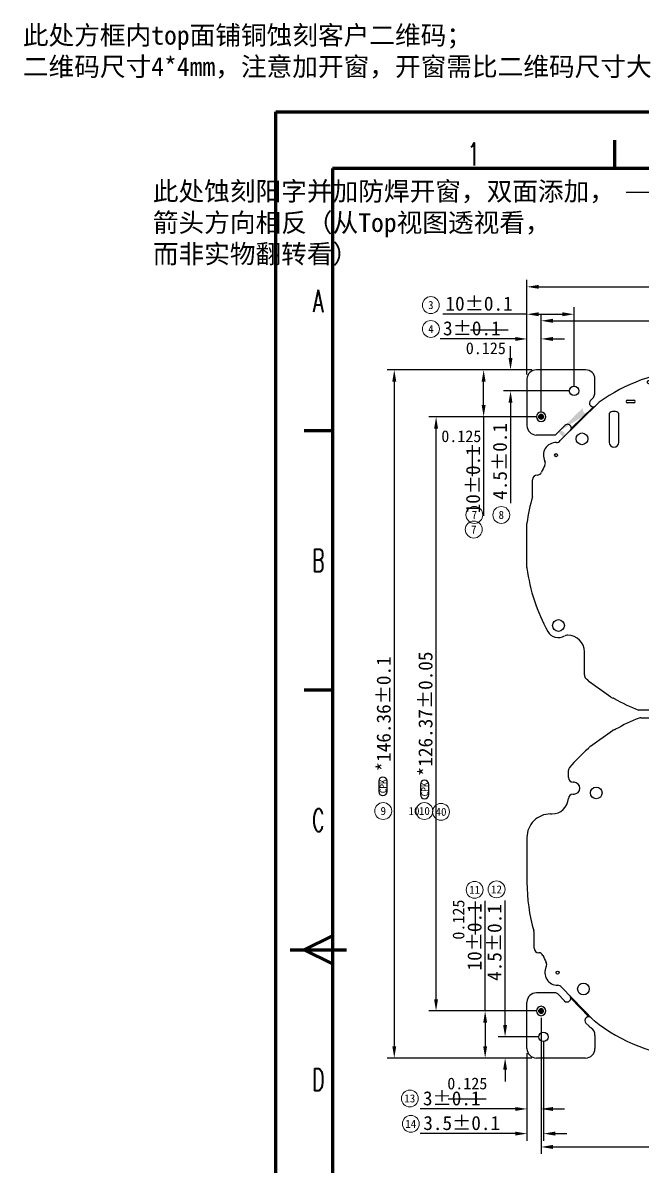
# Model space of a CAD drawing. Header units: millimetres. Extents: x 323 to 881, y 334 to 724.
# Drawn here: x 322.8 to 454.2, y 466.1 to 709 of the extents above; entities that cross this region are included whole.
import ezdxf
from ezdxf import colors
from ezdxf.entities.mleader import LeaderData, LeaderLine
from ezdxf.enums import TextEntityAlignment as Align
from ezdxf.math import Vec2, Vec3

# ---------------------------------------------------------------- set-up
doc = ezdxf.new("R2010")
doc.units = ezdxf.units.MM
doc.header["$LTSCALE"] = 0.5
for name, color, linetype in [('2', 7, 'Continuous'), ('2D图', 7, 'Continuous'), ('5剖面线层', 2, 'Continuous'), ('B', 4, 'Continuous'), ('O', 2, 'Continuous'), ('T', 1, 'Continuous'), ('注释', 10, 'Continuous')]:
    doc.layers.add(name, color=color, linetype=linetype)
doc.layers.add('from', color=7, linetype='Continuous', lineweight=13)
doc.layers.add('图框', color=1, linetype='Continuous', lineweight=60)
doc.styles.get("Standard").update_dxf_attribs({"font": ''})
doc.styles.add('TEXTSTYLE_2', font='txt.shx', dxfattribs={"width": 0.6})
doc.styles.get('Standard').set_extended_font_data('SimSun')
doc.dimstyles.new('0.05', dxfattribs={"dimtxt": 3, "dimasz": 2.5, "dimexe": 1.5, "dimexo": 1, "dimtad": 1, "dimdsep": 46, "dimtxsty": 'Standard', "dimcen": 0.09, "dimclrd": 2, "dimclrt": 2, "dimazin": 2, "dimtol": 1, "dimtp": 0.05, "dimtm": 0.05, "dimtfac": 1, "dimtofl": 0, "dimtmove": 0, "dimatfit": 3, "dimfxl": 1, "dimtolj": 1, "dimarcsym": 0})
doc.dimstyles.new('0.10', dxfattribs={"dimtxt": 3, "dimasz": 2.5, "dimexe": 1.5, "dimexo": 1, "dimtad": 1, "dimdsep": 46, "dimtxsty": 'Standard', "dimcen": 0.09, "dimclrd": 2, "dimclrt": 2, "dimazin": 2, "dimtol": 1, "dimtp": 0.1, "dimtm": 0.1, "dimtfac": 1, "dimtofl": 0, "dimtmove": 0, "dimatfit": 3, "dimfxl": 1, "dimtolj": 1, "dimarcsym": 0})

# ---------------------------------------------------------------- blocks, each defined once
blk = doc.blocks.new('*U444444')
at = {"layer": '图框', "color": 7, "linetype": 'Continuous'}
for p, q in [((0, -297), (0, 0)), ((0, 0), (420, 0))]:
    blk.add_line(p, q, dxfattribs=at)
at = {"layer": '图框', "color": 6, "linetype": 'Continuous'}
for p, q in [((60, -10), (60, -5)), ((10, -56.5), (5, -56.5)), ((10, -102.5), (5, -102.5)), ((5, -148.5), (10, -146)), ((10, -146), (10, -151)), ((2.5, -148.5), (12.5, -148.5)), ((10, -151), (5, -148.5))]:
    blk.add_line(p, q, dxfattribs=at)
at = {"layer": '图框', "color": 5, "linetype": 'Continuous'}
for p, q in [((10, -10), (10, -287)), ((410, -10), (10, -10))]:
    blk.add_line(p, q, dxfattribs=at)
at = {"layer": '图框', "color": 6, "linetype": 'Continuous', "char_height": 4, "width": 2.9375, "attachment_point": 2, "line_spacing_factor": 0.9, "style": 'TEXTSTYLE_2'}
for s, insert in [('1', (35, -5.5)), ('A', (7.5, -31.5)), ('B', (7.5, -77.5)), ('C', (7.5, -123.5)), ('D', (7.5, -169.5))]:
    blk.add_mtext(s, dxfattribs=dict(at, insert=insert))
blk = doc.blocks.new('*D222222222222')
at = {"layer": '2', "color": 0, "lineweight": -2}
for p, q in [((430.97, 635.24), (400.27, 635.24)), ((430.97, 488.88), (400.27, 488.88))]:
    blk.add_line(p, q, dxfattribs=at)
at = {"layer": '2', "color": 2, "lineweight": -2}
blk.add_line((401.77, 632.74), (401.77, 491.38), dxfattribs=at)
at = {"layer": '2', "color": 2}
for points in [[(402.19, 632.74), (401.35, 632.74), (401.77, 635.24)], [(401.35, 491.38), (402.19, 491.38), (401.77, 488.88)]]:
    blk.add_solid(points, dxfattribs=at)
at = {"layer": 'Defpoints', "color": 0}
for p in [(431.97, 635.24), (401.77, 488.88), (431.97, 488.88)]:
    blk.add_point(p, dxfattribs=at)
at = {"layer": '2', "color": 2, "insert": (399.53, 562.06), "char_height": 3, "attachment_point": 5, "rotation": 90}
blk.add_mtext('\\A1;*146.36%%p0.1', dxfattribs=at)
blk = doc.blocks.new('*D232323232323')
at = {"layer": '2', "color": 2, "lineweight": -2}
for p, q in [((427.47, 641.81), (411.53, 641.81)), ((435.47, 641.81), (437.97, 641.81))]:
    blk.add_line(p, q, dxfattribs=at)
at = {"layer": '2', "color": 0, "lineweight": -2}
for p, q in [((429.97, 636.69), (429.97, 643.31)), ((432.97, 626.69), (432.97, 643.31))]:
    blk.add_line(p, q, dxfattribs=at)
at = {"layer": '2', "color": 2}
for points in [[(427.47, 641.39), (427.47, 642.23), (429.97, 641.81)], [(435.47, 642.23), (435.47, 641.39), (432.97, 641.81)]]:
    blk.add_solid(points, dxfattribs=at)
at = {"layer": 'Defpoints', "color": 0}
for p in [(432.97, 641.81), (429.97, 635.69), (432.97, 625.69)]:
    blk.add_point(p, dxfattribs=at)
at = {"layer": '2', "color": 2, "insert": (418.25, 644.05), "char_height": 3, "attachment_point": 5}
blk.add_mtext('\\A1;3%%p0.1', dxfattribs=at)
blk = doc.blocks.new('*D242424242424')
at = {"layer": '2', "color": 0, "lineweight": -2}
for p, q in [((429.97, 636.69), (429.97, 654.39)), ((657.27, 636.69), (657.27, 654.39))]:
    blk.add_line(p, q, dxfattribs=at)
at = {"layer": '2', "color": 2, "lineweight": -2}
blk.add_line((432.47, 652.89), (654.77, 652.89), dxfattribs=at)
at = {"layer": '2', "color": 2}
for points in [[(432.47, 653.31), (432.47, 652.47), (429.97, 652.89)], [(654.77, 652.47), (654.77, 653.31), (657.27, 652.89)]]:
    blk.add_solid(points, dxfattribs=at)
at = {"layer": 'Defpoints', "color": 0}
for p in [(657.27, 652.89), (429.97, 635.69), (657.27, 635.69)]:
    blk.add_point(p, dxfattribs=at)
at = {"layer": '2', "color": 2, "insert": (543.62, 655.13), "char_height": 3, "attachment_point": 5}
blk.add_mtext('\\A1;*227.3%%p0.1', dxfattribs=at)
blk = doc.blocks.new('*D252525252525')
at = {"layer": '2', "color": 2, "lineweight": -2}
for p, q in [((429.97, 647.06), (412.12, 647.06)), ((432.47, 647.06), (437.47, 647.06))]:
    blk.add_line(p, q, dxfattribs=at)
at = {"layer": '2', "color": 0, "lineweight": -2}
for p, q in [((429.97, 634.24), (429.97, 648.56)), ((439.97, 631.74), (439.97, 648.56))]:
    blk.add_line(p, q, dxfattribs=at)
at = {"layer": '2', "color": 2}
for points in [[(432.47, 647.48), (432.47, 646.64), (429.97, 647.06)], [(437.47, 646.64), (437.47, 647.48), (439.97, 647.06)]]:
    blk.add_solid(points, dxfattribs=at)
at = {"layer": 'Defpoints', "color": 0}
for p in [(439.97, 647.06), (429.97, 633.24), (439.97, 630.74)]:
    blk.add_point(p, dxfattribs=at)
at = {"layer": '2', "color": 2, "insert": (419.79, 649.3), "char_height": 3, "attachment_point": 5}
blk.add_mtext('\\A1;10%%p0.1', dxfattribs=at)
blk = doc.blocks.new('*D282828282828')
at = {"color": 0, "lineweight": -2}
for p, q in [((432.97, 626.24), (432.97, 647.17)), ((650.27, 626.24), (650.27, 647.17))]:
    blk.add_line(p, q, dxfattribs=at)
at = {"color": 2, "lineweight": -2}
blk.add_line((435.47, 645.67), (647.77, 645.67), dxfattribs=at)
at = {"color": 2}
for points in [[(435.47, 646.09), (435.47, 645.25), (432.97, 645.67)], [(647.77, 645.25), (647.77, 646.09), (650.27, 645.67)]]:
    blk.add_solid(points, dxfattribs=at)
at = {"layer": 'Defpoints', "color": 0}
for p in [(650.27, 645.67), (432.97, 625.24), (650.27, 625.24)]:
    blk.add_point(p, dxfattribs=at)
at = {"color": 2, "insert": (543.62, 647.91), "char_height": 3, "attachment_point": 5}
blk.add_mtext('\\A1;*217.3%%p0.05', dxfattribs=at)
blk = doc.blocks.new('*D292929292929')
at = {"color": 2, "lineweight": -2}
for p, q in [((426.48, 637.74), (426.48, 640.24)), ((426.48, 628.24), (426.48, 606.85))]:
    blk.add_line(p, q, dxfattribs=at)
at = {"color": 0, "lineweight": -2}
for p, q in [((430.97, 635.24), (424.98, 635.24)), ((438.97, 630.74), (424.98, 630.74))]:
    blk.add_line(p, q, dxfattribs=at)
at = {"color": 2}
for points in [[(426.06, 637.74), (426.89, 637.74), (426.48, 635.24)], [(426.89, 628.24), (426.06, 628.24), (426.48, 630.74)]]:
    blk.add_solid(points, dxfattribs=at)
at = {"layer": 'Defpoints', "color": 0}
for p in [(426.48, 635.24), (431.97, 635.24), (439.97, 630.74)]:
    blk.add_point(p, dxfattribs=at)
at = {"color": 2, "insert": (424.23, 615.76), "char_height": 3, "attachment_point": 5, "rotation": 90}
blk.add_mtext('\\A1;4.5%%p0.1', dxfattribs=at)
blk = doc.blocks.new('*D303030303030')
at = {"color": 0, "lineweight": -2}
for p, q in [((430.97, 635.24), (419.26, 635.24)), ((431.97, 625.24), (419.26, 625.24))]:
    blk.add_line(p, q, dxfattribs=at)
at = {"color": 2, "lineweight": -2}
for p, q in [((420.76, 627.74), (420.76, 632.74)), ((420.76, 625.24), (420.76, 604.18))]:
    blk.add_line(p, q, dxfattribs=at)
at = {"color": 2}
for points in [[(421.18, 632.74), (420.34, 632.74), (420.76, 635.24)], [(420.34, 627.74), (421.18, 627.74), (420.76, 625.24)]]:
    blk.add_solid(points, dxfattribs=at)
at = {"layer": 'Defpoints', "color": 0}
for p in [(420.76, 635.24), (431.97, 635.24), (432.97, 625.24)]:
    blk.add_point(p, dxfattribs=at)
at = {"color": 2, "insert": (418.52, 611.85), "char_height": 3, "attachment_point": 5, "rotation": 90}
blk.add_mtext('\\A1;10%%p0.1', dxfattribs=at)
blk = doc.blocks.new('*D363636363636')
at = {"color": 2, "lineweight": -2}
for p, q in [((425.32, 495.88), (425.32, 522.35)), ((425.32, 486.38), (425.32, 483.88))]:
    blk.add_line(p, q, dxfattribs=at)
at = {"color": 0, "lineweight": -2}
for p, q in [((432.47, 493.38), (423.82, 493.38)), ((430.97, 488.88), (423.82, 488.88))]:
    blk.add_line(p, q, dxfattribs=at)
at = {"color": 2}
for points in [[(424.91, 495.88), (425.74, 495.88), (425.32, 493.38)], [(425.74, 486.38), (424.91, 486.38), (425.32, 488.88)]]:
    blk.add_solid(points, dxfattribs=at)
at = {"layer": 'Defpoints', "color": 0}
for p in [(433.47, 493.38), (425.32, 488.88), (431.97, 488.88)]:
    blk.add_point(p, dxfattribs=at)
at = {"color": 2, "insert": (423.08, 513.44), "char_height": 3, "attachment_point": 5, "rotation": 90}
blk.add_mtext('\\A1;4.5%%p0.1', dxfattribs=at)
blk = doc.blocks.new('*D383838383838')
at = {"color": 2, "lineweight": -2}
for p, q in [((421.08, 498.88), (421.08, 522.31)), ((421.08, 496.38), (421.08, 491.38))]:
    blk.add_line(p, q, dxfattribs=at)
at = {"color": 0, "lineweight": -2}
for p, q in [((431.97, 498.88), (419.58, 498.88)), ((430.97, 488.88), (419.58, 488.88))]:
    blk.add_line(p, q, dxfattribs=at)
at = {"color": 2}
for points in [[(421.5, 496.38), (420.67, 496.38), (421.08, 498.88)], [(420.67, 491.38), (421.5, 491.38), (421.08, 488.88)]]:
    blk.add_solid(points, dxfattribs=at)
at = {"layer": 'Defpoints', "color": 0}
for p in [(432.97, 498.88), (421.08, 488.88), (431.97, 488.88)]:
    blk.add_point(p, dxfattribs=at)
at = {"color": 2, "insert": (418.84, 514.64), "char_height": 3, "attachment_point": 5, "rotation": 90}
blk.add_mtext('\\A1;10%%p0.1', dxfattribs=at)
blk = doc.blocks.new('*D404040404040')
at = {"color": 0, "lineweight": -2}
for p, q in [((432.97, 497.43), (432.97, 468.47)), ((654.27, 497.43), (654.27, 468.47))]:
    blk.add_line(p, q, dxfattribs=at)
at = {"color": 2, "lineweight": -2}
blk.add_line((435.47, 469.97), (651.77, 469.97), dxfattribs=at)
at = {"color": 2}
for points in [[(435.47, 470.39), (435.47, 469.55), (432.97, 469.97)], [(651.77, 469.55), (651.77, 470.39), (654.27, 469.97)]]:
    blk.add_solid(points, dxfattribs=at)
at = {"layer": 'Defpoints', "color": 0}
for p in [(432.97, 498.43), (654.27, 498.43), (654.27, 469.97)]:
    blk.add_point(p, dxfattribs=at)
at = {"color": 2, "insert": (543.62, 472.21), "char_height": 3, "attachment_point": 5}
blk.add_mtext('\\A1;*221.3%%p0.05', dxfattribs=at)
blk = doc.blocks.new('*D464646464646')
at = {"layer": '2', "color": 0, "lineweight": -2}
for p, q in [((432.97, 497.43), (432.97, 476.55)), ((429.97, 489.43), (429.97, 476.55))]:
    blk.add_line(p, q, dxfattribs=at)
at = {"layer": '2', "color": 2, "lineweight": -2}
for p, q in [((427.47, 478.05), (407.26, 478.05)), ((435.47, 478.05), (437.97, 478.05))]:
    blk.add_line(p, q, dxfattribs=at)
at = {"layer": '2', "color": 2}
for points in [[(427.47, 477.63), (427.47, 478.46), (429.97, 478.05)], [(435.47, 478.46), (435.47, 477.63), (432.97, 478.05)]]:
    blk.add_solid(points, dxfattribs=at)
at = {"layer": 'Defpoints', "color": 0}
for p in [(432.97, 498.43), (429.97, 490.43), (432.97, 478.05)]:
    blk.add_point(p, dxfattribs=at)
at = {"layer": '2', "color": 2, "insert": (413.98, 480.29), "char_height": 3, "attachment_point": 5}
blk.add_mtext('\\A1;3%%p0.1', dxfattribs=at)
blk = doc.blocks.new('*D484848484848')
at = {"layer": '2', "color": 0, "lineweight": -2}
for p, q in [((433.47, 492.38), (433.47, 471.3)), ((429.97, 489.88), (429.97, 471.3))]:
    blk.add_line(p, q, dxfattribs=at)
at = {"layer": '2', "color": 2, "lineweight": -2}
for p, q in [((427.47, 472.8), (407.24, 472.8)), ((435.97, 472.8), (438.47, 472.8))]:
    blk.add_line(p, q, dxfattribs=at)
at = {"layer": '2', "color": 2}
for points in [[(427.47, 472.38), (427.47, 473.22), (429.97, 472.8)], [(435.97, 473.22), (435.97, 472.38), (433.47, 472.8)]]:
    blk.add_solid(points, dxfattribs=at)
at = {"layer": 'Defpoints', "color": 0}
for p in [(433.47, 493.38), (429.97, 490.88), (433.47, 472.8)]:
    blk.add_point(p, dxfattribs=at)
at = {"layer": '2', "color": 2, "insert": (416.1, 475.04), "char_height": 3, "attachment_point": 5}
blk.add_mtext('\\A1;3.5%%p0.1', dxfattribs=at)
blk = doc.blocks.new('*D505050505050')
at = {"color": 0, "lineweight": -2}
for p, q in [((431.97, 625.24), (409.15, 625.24)), ((431.97, 498.88), (409.15, 498.88))]:
    blk.add_line(p, q, dxfattribs=at)
at = {"color": 2, "lineweight": -2}
blk.add_line((410.65, 501.38), (410.65, 622.74), dxfattribs=at)
at = {"color": 2}
for points in [[(411.07, 622.74), (410.24, 622.74), (410.65, 625.24)], [(410.24, 501.38), (411.07, 501.38), (410.65, 498.88)]]:
    blk.add_solid(points, dxfattribs=at)
at = {"layer": 'Defpoints', "color": 0}
for p in [(410.65, 625.24), (432.97, 625.24), (432.97, 498.88)]:
    blk.add_point(p, dxfattribs=at)
at = {"color": 2, "insert": (408.41, 562.06), "char_height": 3, "attachment_point": 5, "rotation": 90}
blk.add_mtext('\\A1;*126.37%%p0.05', dxfattribs=at)
blk = doc.blocks.new('cpk')
at = {"layer": '注释'}
for p, q in [((3.53, 0.29), (0.53, 0.29)), ((0.53, -2.21), (3.53, -2.21))]:
    blk.add_line(p, q, dxfattribs=at)
for centre, start, end in [((0.53, -0.96), 90, 270), ((3.53, -0.96), 270, 90)]:
    blk.add_arc(centre, 1.25, start, end, dxfattribs=at)
at = {"layer": '注释', "insert": (0, 0), "char_height": 2, "width": 13.2687, "attachment_point": 1}
blk.add_mtext('{\\C1;CPK}', dxfattribs=at)
blk = doc.blocks.new('MB2')
at = {"color": 2}
blk.add_line((1679.59, 621.97), (1679.59, 631.33), dxfattribs=at)
blk.add_circle((1739.57, 607.65), 1.25, dxfattribs=at)
for centre, start, end in [((1680.39, 631.33), 172.669, 180), ((1680.39, 621.97), 180, 187.331)]:
    blk.add_arc(centre, 0.8, start, end, dxfattribs=at)
at = {"layer": 'O', "color": 2, "linetype": 'Continuous'}
for p, q in [((1713.84, 664.03), (1719.75, 664.03)), ((1694.97, 657.14), (1686.66, 648.97)), ((1746.92, 648.97), (1740.05, 656.07)), ((1680.79, 637.29), (1680.79, 640.65)), ((1752.79, 640.65), (1752.79, 637.29)), ((1754.29, 617.12), (1754.29, 626.65)), ((1749.29, 612.12), (1748.98, 612.12)), ((1688.29, 607.57), (1688.12, 607.57)), ((1744.49, 607.9), (1744.29, 607.9)), ((1744.29, 605.4), (1744.49, 605.4)), ((1691.79, 599.15), (1691.79, 604.07)), ((1745.49, 604.4), (1745.49, 602.88)), ((1692.4, 598.14), (1692.59, 597.89)), ((1697.45, 594.4), (1692.76, 597.72)), ((1740.82, 597.72), (1736.13, 594.4)), ((1741, 597.89), (1741.19, 598.14)), ((1697.68, 594.29), (1697.97, 594.19)), ((1735.61, 594.19), (1735.91, 594.29)), ((1710.06, 591.65), (1703.33, 591.65)), ((1721.79, 592.65), (1711.79, 592.65)), ((1730.07, 591.65), (1723.52, 591.65))]:
    blk.add_line(p, q, dxfattribs=at)
at = {"layer": 'O', "color": 6}
for p, q in [((1705.34, 661.71), (1706.56, 662.15)), ((1706.77, 661.59), (1705.55, 661.14))]:
    blk.add_line(p, q, dxfattribs=at)
at = {"layer": 'O', "linetype": 'Continuous'}
blk.add_lwpolyline([(1697.04, 648.65, 1), (1699.14, 648.65), (1699.14, 654.45, 0.414214), (1698.44, 655.15), (1697.74, 655.15, 0.414214), (1697.04, 654.45)], format="xyb", close=True, dxfattribs=at)
blk.add_circle((1691.29, 649.35), 1.25, dxfattribs=at)
at = {"layer": 'O', "color": 2, "linetype": 'Continuous'}
for centre, radius in [((1742.29, 649.35), 1.25), ((1685.79, 645.87), 0.325), ((1747.79, 645.87), 0.325), ((1686.29, 609.65), 1.25)]:
    blk.add_circle(centre, radius, dxfattribs=at)
for centre, radius, start, end in [((1716.79, 626.65), 37.5, 94.6473, 125.5868), ((1713.84, 663.03), 1, 90, 94.6473), ((1719.75, 663.03), 1, 85.3527, 90), ((1716.79, 626.65), 37.5, 51.6783, 85.3527), ((1685.86, 649.57), 1, 268.9958, 323.4667), ((1747.73, 649.57), 1, 216.5333, 271.0042), ((1685.79, 645.87), 2.7, 88.9958, 207.4083), ((1747.79, 645.87), 2.7, 332.5917, 91.0042), ((1682.51, 644.16), 1, 332.9375, 27.4083), ((1751.08, 644.16), 1, 152.5917, 207.0625), ((1681.79, 640.65), 1, 90.5114, 180), ((1681.78, 642.65), 1, 270.5114, 335.4439), ((1716.79, 626.65), 37.5, 152.9375, 155.4439), ((1716.79, 626.65), 37.5, 24.5561, 27.0625), ((1751.81, 642.65), 1, 204.5561, 269.4886), ((1751.79, 640.65), 1, 0, 89.4886), ((1716.79, 626.65), 37.5, 163.9538, 172.669), ((1679.79, 637.29), 1, 343.9538, 0), ((1753.79, 637.29), 1, 180, 196.0462), ((1716.79, 626.65), 37.5, 0, 16.0462), ((1716.79, 626.65), 37.5, 187.331, 209.1343), ((1749.29, 617.12), 5, 270, 0), ((1748.98, 608.62), 3.5, 90, 176.4326), ((1686.29, 609.65), 2.58, 209.1343, 300.7062), ((1688.12, 606.57), 1, 90, 120.7062), ((1688.29, 604.07), 3.5, 0, 90), ((1744.29, 606.65), 1.25, 90, 270), ((1744.49, 608.9), 1, 270, 356.4326), ((1744.49, 604.4), 1, 0, 90), ((1744.49, 602.88), 1, 319.3677, 0), ((1716.79, 626.65), 37.5, 310.8174, 319.3677), ((1692.79, 599.15), 1, 180, 228.8879), ((1716.79, 626.65), 37.5, 228.8879, 229.1826), ((1691.76, 597.66), 0.8, 36.9239, 49.1826), ((1693.23, 598.37), 0.8, 216.9239, 234.6686), ((1740.36, 598.37), 0.8, 305.3314, 323.0761), ((1741.83, 597.66), 0.8, 130.8174, 143.0761), ((1697.92, 595.05), 0.8, 234.6686, 252.4133), ((1697.73, 593.43), 0.8, 60.1546, 72.4133), ((1716.79, 626.65), 37.5, 240.1546, 248.9605), ((1716.79, 626.65), 37.5, 291.3291, 299.8454), ((1735.85, 593.43), 0.8, 107.5867, 119.8454), ((1735.67, 595.05), 0.8, 287.5867, 305.3314), ((1710.06, 592.65), 1, 270, 330), ((1711.79, 591.65), 1, 90, 150), ((1721.79, 591.65), 1, 30, 90), ((1723.52, 592.65), 1, 210, 270), ((1730.07, 592.65), 1, 270, 291.3291)]:
    blk.add_arc(centre, radius, start, end, dxfattribs=at)
at = {"layer": 'O', "color": 6}
for centre, start, end in [((1705.45, 661.42), 110, 290), ((1706.67, 661.87), 290, 110)]:
    blk.add_arc(centre, 0.3, start, end, dxfattribs=at)

msp = doc.modelspace()

# ---------------------------------------------------------------- hatches: boundary and pattern name
at = {"layer": '2'}
h = msp.add_hatch(color=1, dxfattribs=at)
h.dxf.hatch_style = 1
h.paths.add_polyline_path([(433.467, 625.244, 1), (432.467, 625.244, 1)])
h = msp.add_hatch(color=1, dxfattribs=at)
h.dxf.hatch_style = 1
h.paths.add_polyline_path([(433.467, 498.879, 1), (432.467, 498.879, 1)])
at = {"layer": '5剖面线层'}
h = msp.add_hatch(color=1, dxfattribs=at)
h.dxf.hatch_style = 1
edge = h.paths.add_edge_path()
edge.add_ellipse((437.189, 621.456), major_axis=(-0.8, 0), ratio=1, start_angle=494.42508, end_angle=674.42508, ccw=False)
edge = h.paths.add_edge_path()
edge.add_line((436.629, 622.028), (442.057, 627.348))
edge.add_ellipse((442.617, 626.776), major_axis=(0.8, 0), ratio=1, start_angle=134.42508, end_angle=314.42508)
edge = h.paths.add_edge_path()
edge.add_line((436.769, 621.885), (442.197, 627.205))
h = msp.add_hatch(color=1, dxfattribs=at)
h.dxf.hatch_style = 1
edge = h.paths.add_edge_path()
edge.add_ellipse((437.189, 621.456), major_axis=(-0.8, 0), ratio=1, start_angle=494.42508, end_angle=674.42508, ccw=False)
edge = h.paths.add_edge_path()
edge.add_line((436.629, 622.028), (442.057, 627.348))
edge.add_ellipse((442.617, 626.776), major_axis=(0.8, 0), ratio=1, start_angle=134.42508, end_angle=314.42508)
edge = h.paths.add_edge_path()
edge.add_line((437.147, 622.255), (441.819, 626.834))
h = msp.add_hatch(color=1, dxfattribs=at)
h.dxf.hatch_style = 1
h.paths.add_polyline_path([(439.17, 622.293, 0.1826758), (439.408, 622.806), (444.08, 627.385, 0.1826758), (444.598, 627.612)])
h = msp.add_hatch(color=1, dxfattribs=at)
h.dxf.hatch_style = 1
h.paths.add_polyline_path([(439.075, 502.143, -0.1790966), (439.292, 501.632), (443.149, 497.653, -0.1862691), (443.669, 497.404), (439.075, 502.143)])
h = msp.add_hatch(color=1, dxfattribs=at)
h.dxf.hatch_style = 1
h.paths.add_polyline_path([(439.075, 502.143, -0.1790966), (439.292, 501.632), (443.149, 497.653, -0.1862691), (443.669, 497.404), (439.075, 502.143)])
h = msp.add_hatch(color=1, dxfattribs=at)
h.dxf.hatch_style = 1
h.paths.add_polyline_path([(439.075, 502.143, -0.1790966), (439.292, 501.632), (443.149, 497.653, -0.1862691), (443.669, 497.404), (439.075, 502.143)])
h = msp.add_hatch(color=1, dxfattribs=at)
h.dxf.hatch_style = 1
h.paths.add_polyline_path([(439.075, 502.143, -0.1790966), (439.292, 501.632), (443.149, 497.653, -0.1862691), (443.669, 497.404), (439.075, 502.143)])
h = msp.add_hatch(color=1, dxfattribs=at)
h.dxf.hatch_style = 1
h.paths.add_polyline_path([(439.075, 502.143, -0.1790966), (439.292, 501.632), (443.149, 497.653, -0.1862691), (443.669, 497.404), (439.075, 502.143)])

# ---------------------------------------------------------------- linework, layer by layer
at = {"color": 1}
for p, q in [((417.96, 643.76), (426.009, 643.76)), ((418.319, 619.207), (418.319, 612.592)), ((418.931, 522.174), (418.931, 515.13)), ((413.247, 480.222), (421.296, 480.222))]:
    msp.add_line(p, q, dxfattribs=at)
for p, q in [((442.422, 635.242), (431.967, 635.242)), ((436.496, 502.496), (437.915, 501.034)), ((439.292, 501.632), (443.149, 497.653)), ((439.292, 501.632), (443.149, 497.653)), ((439.292, 501.632), (443.149, 497.653)), ((439.292, 501.632), (443.149, 497.653)), ((439.292, 501.632), (443.149, 497.653)), ((442.512, 496.298), (443.102, 495.69)), ((442.422, 488.882), (431.967, 488.882))]:
    msp.add_line(p, q)
for centre, radius, start, end in [((431.967, 633.242), 2, 90, 180), ((442.422, 633.242), 2, 0, 90), ((435.914, 501.947), 0.8, 43.31041, 90), ((435.914, 501.947), 0.8, 43.31041, 90), ((435.914, 501.947), 0.8, 43.31041, 90), ((443.676, 496.247), 0.8, 224.1058, 231.59864), ((431.967, 490.882), 2, 180, 270), ((442.422, 490.882), 2, 270, 0)]:
    msp.add_arc(centre, radius, start, end)
at = {"layer": '2'}
for p, q in [((429.967, 633.242), (429.967, 623.376)), ((444.422, 630.506), (444.422, 633.242)), ((444.08, 627.385), (439.408, 622.806)), ((435.965, 621.376), (431.967, 621.376)), ((429.967, 490.882), (429.967, 500.747)), ((435.914, 502.747), (431.967, 502.747)), ((444.422, 493.674), (444.422, 490.882))]:
    msp.add_line(p, q, dxfattribs=at)
at = {"layer": '2', "color": 7, "linetype": 'Continuous'}
for p, q in [((443.822, 629.077), (443.393, 628.657)), ((438.15, 623.518), (435.965, 621.376))]:
    msp.add_line(p, q, dxfattribs=at)
at = {"layer": '2', "color": 1, "const_width": 0.0254}
for points in [[(433.967, 625.244, 1), (431.967, 625.244, 1), (433.967, 625.244)], [(433.467, 625.244, 1), (432.467, 625.244, 1), (433.467, 625.244)]]:
    msp.add_lwpolyline(points, format="xyb", dxfattribs=at)
at = {"layer": '2'}
for centre in [(439.967, 630.744), (433.467, 493.379)]:
    msp.add_circle(centre, 1, dxfattribs=at)
at = {"layer": '2', "color": 1}
msp.add_circle((432.967, 625.244), 0.5, dxfattribs=at)
msp.add_circle((432.967, 625.244), 0.5, dxfattribs=at)
at = {"layer": '2'}
for centre, radius, start, end in [((442.422, 630.506), 2, 314.42508, 360), ((444.038, 628.184), 0.8, 134.42508, 314.42508), ((444.038, 628.184), 0.8, 134.42508, 314.42508), ((444.038, 628.184), 0.8, 134.42508, 314.42508), ((444.038, 628.184), 0.8, 134.42508, 314.42508), ((444.038, 628.184), 0.8, 134.42508, 314.42508), ((431.967, 623.376), 2, 180, 270), ((438.61, 622.864), 0.8, 314.42508, 134.42508), ((438.61, 622.864), 0.8, 314.42508, 134.42508), ((438.61, 622.864), 0.8, 314.42508, 134.42508), ((438.61, 622.864), 0.8, 314.42508, 134.42508), ((438.61, 622.864), 0.8, 314.42508, 134.42508), ((431.967, 500.747), 2, 90, 180), ((435.914, 501.948), 0.8, 43.31041, 90), ((435.914, 501.948), 0.8, 43.31041, 90), ((438.493, 501.594), 0.8, 223.31041, 43.31041), ((438.493, 501.594), 0.8, 223.31041, 43.31041), ((438.493, 501.594), 0.8, 223.31041, 43.31041), ((438.493, 501.594), 0.8, 223.31041, 43.31041), ((438.493, 501.594), 0.8, 223.31041, 43.31041), ((443.086, 496.855), 0.8, 43.31041, 223.31041), ((443.086, 496.855), 0.8, 43.31041, 223.31041), ((443.086, 496.855), 0.8, 43.31041, 223.31041), ((443.086, 496.855), 0.8, 43.31041, 223.31041), ((443.086, 496.855), 0.8, 43.31041, 223.31041), ((442.422, 493.674), 2, 0, 52.45656)]:
    msp.add_arc(centre, radius, start, end, dxfattribs=at)
at = {"layer": '2', "color": 1}
for centre, radius, start, end in [((432.967, 625.244), 1, 0, 180), ((432.967, 625.244), 1, 180, 0), ((432.967, 625.244), 0.5, 0, 180), ((432.967, 625.244), 0.5, 180, 0), ((432.967, 498.879), 1, 0, 180), ((432.967, 498.879), 0.5, 0, 180)]:
    msp.add_arc(centre, radius, start, end, dxfattribs=at)
at = {"layer": '2', "color": 7, "linetype": 'Continuous'}
msp.add_arc((467.467, 526.262), 39.1, 231.59864, 232.45656, dxfattribs=at)
at = {"layer": 'B', "color": 6}
for p, q in [((451.347, 628.79), (452.647, 628.79)), ((452.647, 628.19), (451.347, 628.19))]:
    msp.add_line(p, q, dxfattribs=at)
for centre, start, end in [((451.347, 628.49), 90, 270), ((452.647, 628.49), 270, 90)]:
    msp.add_arc(centre, 0.3, start, end, dxfattribs=at)
at = {"layer": 'from', "color": 4}
for centre in [(409.533, 649.004), (409.562, 643.923), (418.787, 604.378), (424.516, 604.367), (424.516, 604.367), (418.66, 601.258), (399.431, 541.406), (408.163, 541.406), (411.706, 541.231), (418.847, 524.654), (423.506, 524.746), (405.07, 480.281), (405.281, 474.884)]:
    msp.add_circle(centre, 1.796, dxfattribs=at)
at = {"layer": 'O'}
for p, q in [((451.347, 628.79), (452.647, 628.79)), ((452.647, 628.19), (451.347, 628.19))]:
    msp.add_line(p, q, dxfattribs=at)
for centre, start, end in [((451.347, 628.49), 90, 270), ((452.647, 628.49), 270, 90)]:
    msp.add_arc(centre, 0.3, start, end, dxfattribs=at)
at = {"layer": 'T'}
for p, q in [((451.347, 628.79), (452.647, 628.79)), ((452.647, 628.19), (451.347, 628.19))]:
    msp.add_line(p, q, dxfattribs=at)
at = {"layer": 'T', "color": 1, "const_width": 0.0254}
for points in [[(433.967, 498.879, -1), (431.967, 498.879, -1), (433.967, 498.879)], [(433.467, 498.879, -1), (432.467, 498.879, -1), (433.467, 498.879)]]:
    msp.add_lwpolyline(points, format="xyb", dxfattribs=at)
at = {"layer": 'T', "color": 1}
msp.add_circle((432.967, 498.879), 0.5, dxfattribs=at)
msp.add_circle((432.967, 498.879), 0.5, dxfattribs=at)
at = {"layer": 'T'}
for centre, start, end in [((451.347, 628.49), 90, 270), ((452.647, 628.49), 270, 90)]:
    msp.add_arc(centre, 0.3, start, end, dxfattribs=at)
at = {"layer": 'T', "color": 1}
for radius in [1, 0.5]:
    msp.add_arc((432.967, 498.879), radius, 180, 0, dxfattribs=at)

# ---------------------------------------------------------------- block references
msp.add_blockref('MB2', (-1249.626, -28.786))
at = {"rotation": 180}
msp.add_blockref('MB2', (2184.26, 1152.91), dxfattribs=at)
at = {"layer": '2D图', "xscale": 1.199999999999999, "yscale": 1.199999999999999, "zscale": 1.199999999999999}
msp.add_blockref('*U444444', (376.612, 690.08), dxfattribs=at)
at = {"layer": '注释', "xscale": 0.7200000000000002, "yscale": 0.7200000000000002, "zscale": 0.7200000000000002, "rotation": 90}
for p in [(398.668, 545.197), (407.529, 544.533)]:
    msp.add_blockref('cpk', p, dxfattribs=at)

# ---------------------------------------------------------------- texts
at = {"color": 2, "char_height": 2.5, "width": 7.48253, "attachment_point": 1}
for insert in [(416.975, 641.081), (411.765, 622.371), (413.037, 484.717)]:
    msp.add_mtext('{\\C1;0.125}', dxfattribs=dict(at, insert=insert))
at = {"color": 2, "insert": (414.167, 514.066), "char_height": 2.5, "width": 7.48253, "attachment_point": 1, "rotation": 90}
msp.add_mtext('{\\C1;0.125}', dxfattribs=at)
at = {"layer": 'from', "color": 6}
for s, p in [('3', (409.533, 649.004)), ('4', (409.562, 643.923)), ('7', (418.787, 604.378)), ('8', (424.516, 604.367)), ('8', (424.516, 604.367)), ('7', (418.66, 601.258)), ('9', (399.431, 541.406)), ('10', (405.966, 541.402)), ('10', (408.163, 541.406)), ('40', (411.706, 541.231)), ('11', (418.847, 524.654)), ('12', (423.506, 524.746)), ('13', (405.07, 480.281)), ('14', (405.281, 474.884))]:
    msp.add_text(s, height=1.71, dxfattribs=at).set_placement(p, align=Align.MIDDLE)

# ---------------------------------------------------------------- dimensions: what is measured, and where the dimension line sits
at = {"color": 2}
for base, p1, p2, picture, middle in [((650.267, 645.671), (432.967, 625.244), (650.267, 625.244), '*D282828282828', (543.617, 645.671)), ((654.267, 469.97), (432.967, 498.429), (654.267, 498.429), '*D404040404040', (543.617, 469.97))]:
    dim = msp.add_linear_dim(base=base, p1=p1, p2=p2, text='*<>', dimstyle='0.05', dxfattribs=at)
    dim.commit()
    dim.dimension.update_dxf_attribs({"geometry": picture, "text_midpoint": middle, "dimtype": 160})
for base, p1, p2, picture, middle in [((426.477, 635.242), (439.967, 630.744), (431.967, 635.242), '*D292929292929', (426.477, 615.759)), ((420.759, 635.242), (432.967, 625.244), (431.967, 635.242), '*D303030303030', (420.759, 611.854)), ((421.082, 488.882), (432.967, 498.879), (431.967, 488.882), '*D383838383838', (421.082, 514.642)), ((425.324, 488.882), (433.467, 493.379), (431.967, 488.882), '*D363636363636', (425.324, 513.44))]:
    dim = msp.add_linear_dim(base=base, p1=p1, p2=p2, angle=90, dimstyle='0.10', dxfattribs=at)
    dim.commit()
    dim.dimension.update_dxf_attribs({"geometry": picture, "text_midpoint": middle, "dimtype": 160})
dim = msp.add_linear_dim(base=(410.6545, 625.2444), p1=(432.9667, 498.8791), p2=(432.9667, 625.2444), angle=90, text='*<>', dimstyle='0.05', override={"dimtxsty": 'Standard'}, dxfattribs=at)
dim.commit()
dim.dimension.update_dxf_attribs({"geometry": '*D505050505050', "text_midpoint": (410.6545, 562.0618), "dimtype": 160})
at = {"layer": '2', "color": 2}
dim = msp.add_linear_dim(base=(657.267, 652.891), p1=(429.967, 635.694), p2=(657.267, 635.694), text='*<>', dimstyle='0.10', override={"dimtxsty": 'Standard'}, dxfattribs=at)
dim.commit()
dim.dimension.update_dxf_attribs({"geometry": '*D242424242424', "text_midpoint": (543.617, 652.891), "dimtype": 160})
for base, p1, p2, picture, middle in [((439.967, 647.06), (429.967, 633.242), (439.967, 630.744), '*D252525252525', (419.794, 647.06)), ((432.967, 641.812), (429.967, 635.694), (432.967, 625.694), '*D232323232323', (418.25, 641.812)), ((432.967, 478.046), (429.967, 490.427), (432.967, 498.429), '*D464646464646', (413.975, 478.046)), ((433.467, 472.799), (429.967, 490.882), (433.467, 493.379), '*D484848484848', (416.104, 472.799))]:
    dim = msp.add_linear_dim(base=base, p1=p1, p2=p2, dimstyle='0.10', dxfattribs=at)
    dim.commit()
    dim.dimension.update_dxf_attribs({"geometry": picture, "text_midpoint": middle, "dimtype": 160})
dim = msp.add_linear_dim(base=(401.771, 488.882), p1=(431.967, 635.242), p2=(431.967, 488.882), angle=90, text='*<>', dimstyle='0.10', override={"dimtxsty": 'Standard'}, dxfattribs=at)
dim.commit()
dim.dimension.update_dxf_attribs({"geometry": '*D222222222222', "text_midpoint": (401.771, 562.062), "dimtype": 160})

# ---------------------------------------------------------------- leaders
at = {"color": 2}
ml = msp.add_multileader_mtext('Standard', dxfattribs=at)
ml.set_content('{\\f宋体|b0|i0|c134|p2;\\C1;此处方框内top面铺铜蚀刻客户二维码；\\P二维码尺寸4*4mm，注意加开窗，开窗需比二维码尺寸大}', color=2)
ml.set_leader_properties()
ml.build(insert=Vec2(0, 0))
ctx = ml.context
ctx.base_point, ctx.plane_origin = Vec3(320.839, 706.097), Vec3(503.572, 628.943)
notes = []
notes.append((ctx, [(0, (1, 1, 0), (472.414, 706.097), (-1, 0), 8, [(0, [(508.188, 630.243)], 0, [])])]))
ctx.mtext.insert = Vec3(322.839, 708.399)
ml = msp.add_multileader_mtext('Standard', dxfattribs=at)
ml.set_content('{\\C1;此处蚀刻阳字并加防焊开窗，双面添加，\\P箭头方向相反（从Top视图透视看，\\P而非实物翻转看）}', color=2)
ml.set_leader_properties()
ml.build(insert=Vec2(0, 0))
ctx = ml.context
ctx.base_point, ctx.plane_origin = Vec3(348.462, 672.931), Vec3(497.584, 647.492)
notes.append((ctx, [(0, (1, 1, 0), (459.054, 672.931), (-1, 0), 8, [(0, [(496.693, 633.178)], 0, [])])]))
ctx.mtext.insert = Vec3(350.462, 675.221)
for ctx, leaders in notes:
    for number, flags, end, landing, length, lines in leaders:
        leader = LeaderData()
        leader.index, (leader.has_last_leader_line, leader.has_dogleg_vector, leader.attachment_direction) = number, flags
        leader.last_leader_point, leader.dogleg_vector, leader.dogleg_length = Vec3(end), Vec3(landing), length
        for number, points, colour, breaks in lines:
            line = LeaderLine()
            line.index, line.vertices, line.color, line.breaks = number, Vec3.list(points), colors.encode_raw_color(colour), breaks
            leader.lines.append(line)
        ctx.leaders.append(leader)

doc.saveas('drawing.dxf')
